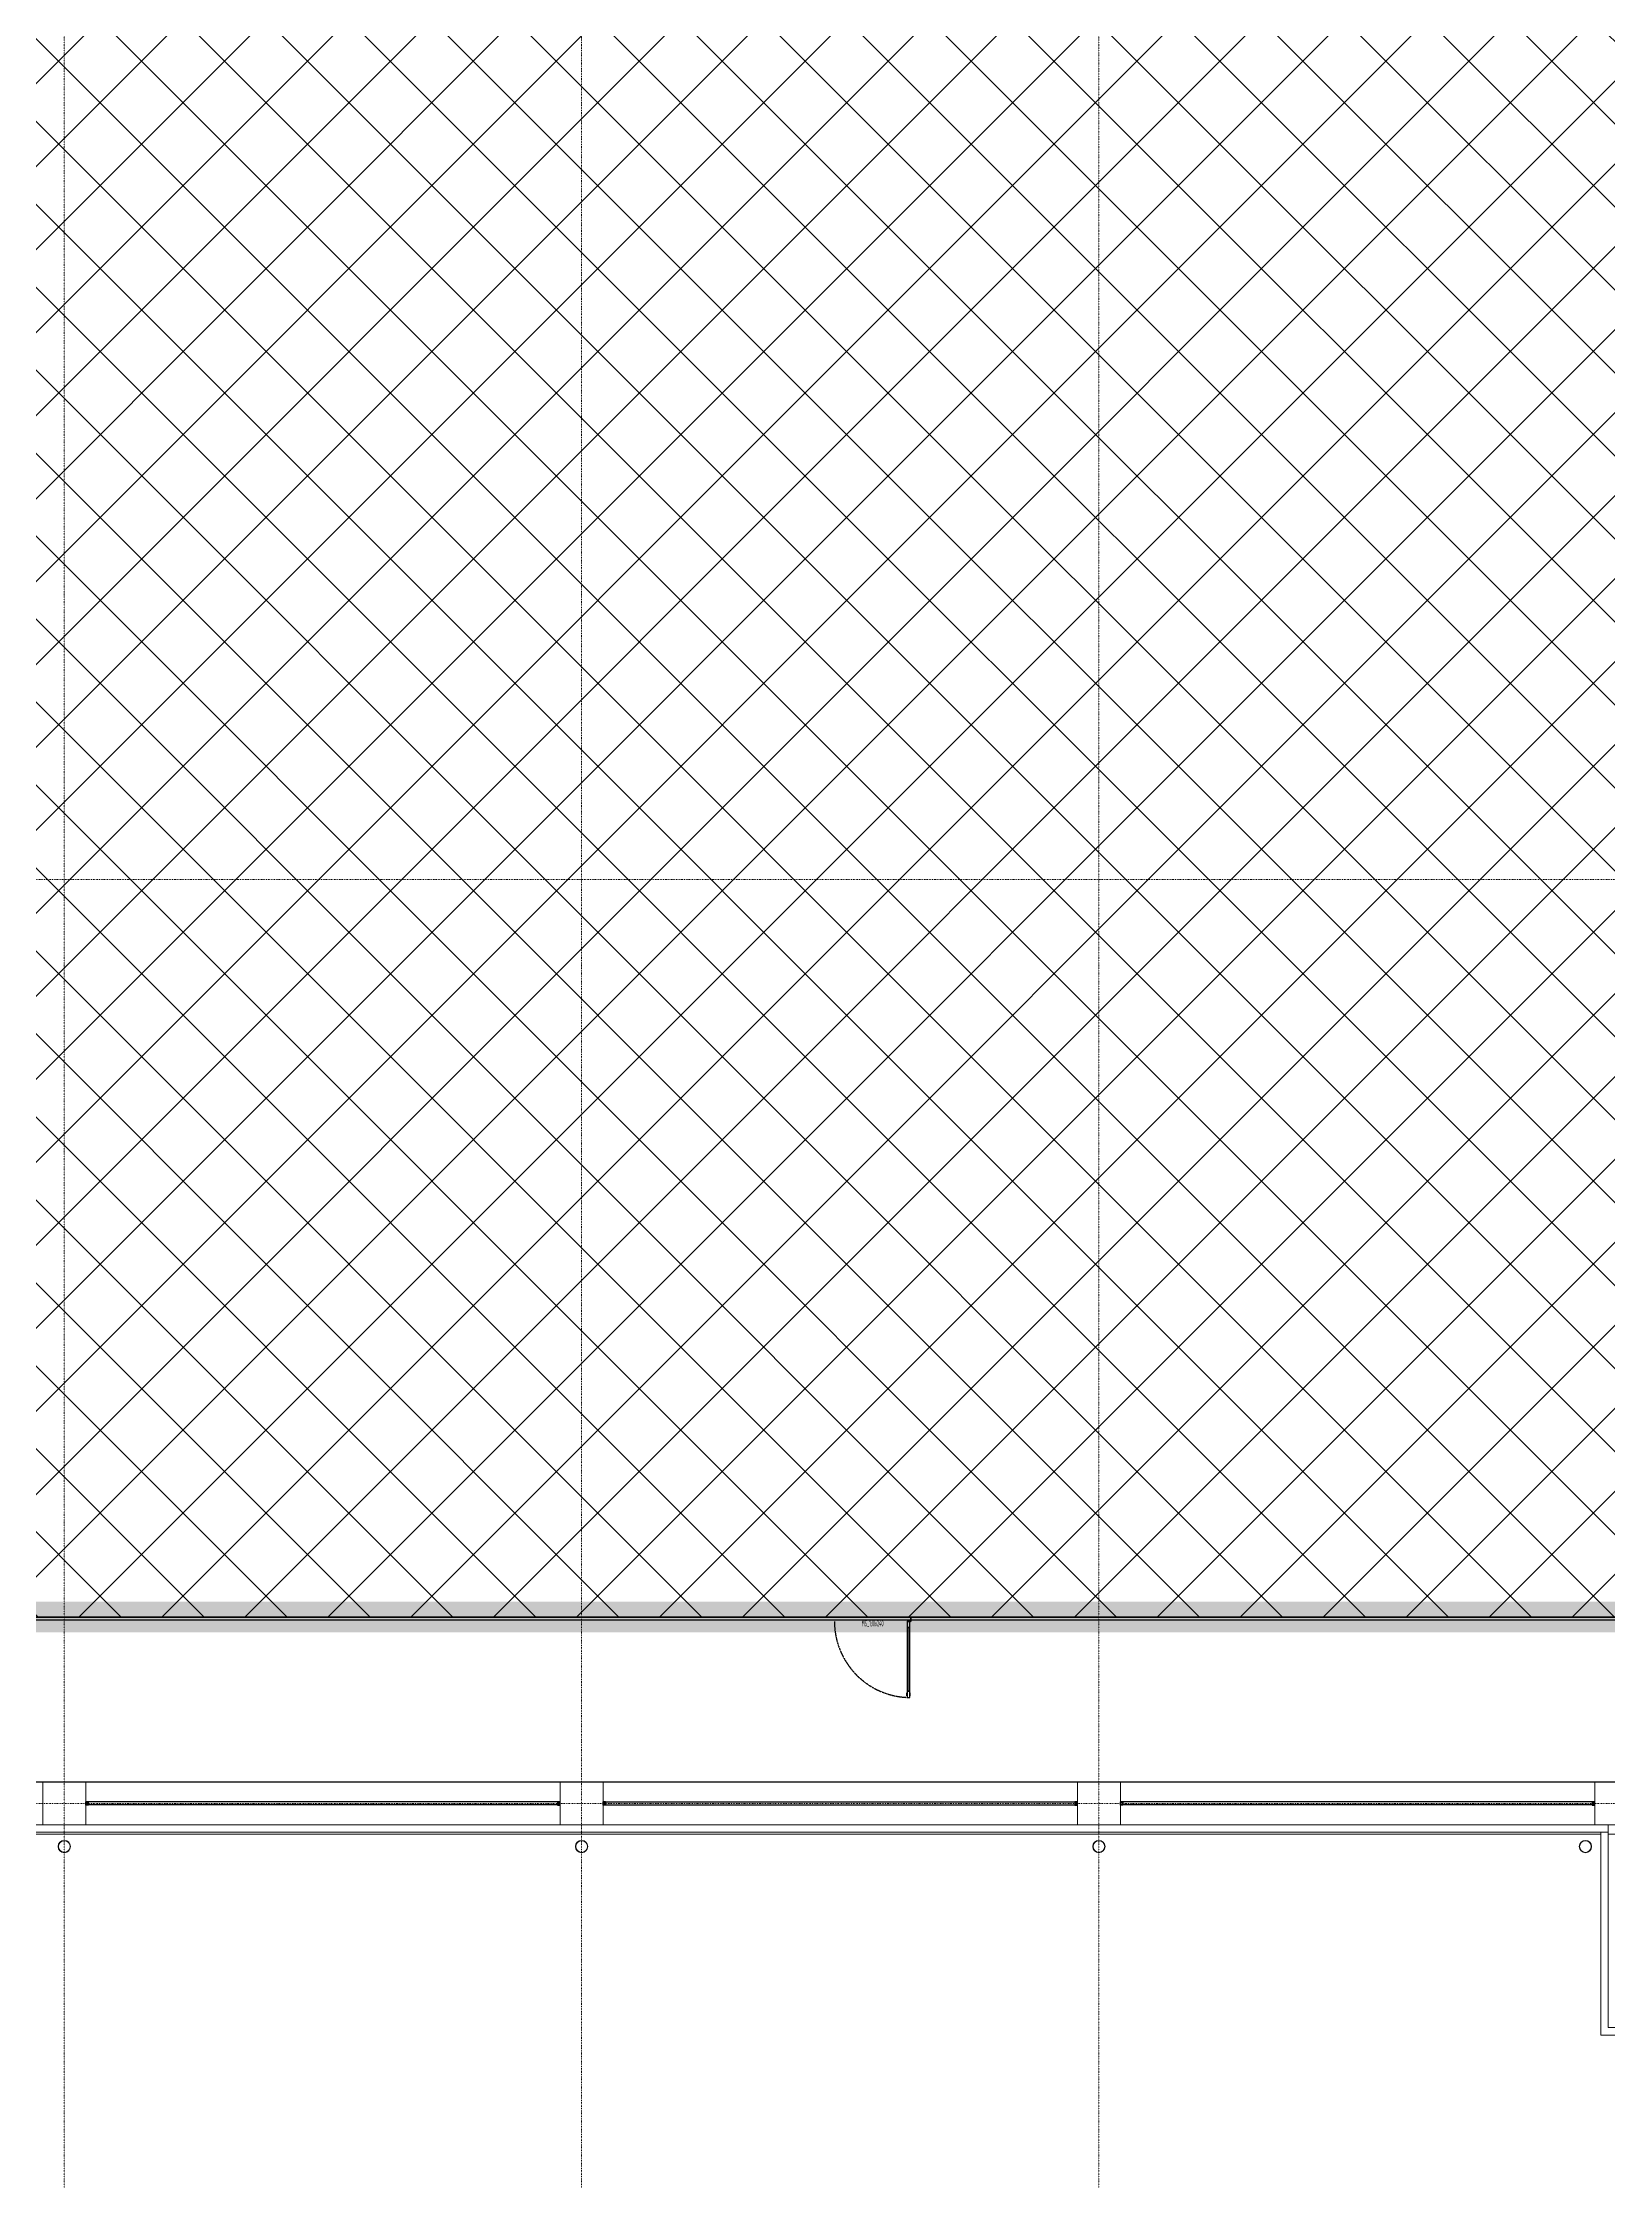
# Model space of a CAD drawing. Extents: x -32000 to 290600, y -106160 to 131250.
# Drawn here: x 42850 to 68270, y -6134 to 28585 of the extents above; entities that cross this region are included whole.
import ezdxf
from ezdxf.enums import TextEntityAlignment as Align

# ---------------------------------------------------------------- set-up
doc = ezdxf.new("R2010")
doc.units = 0
doc.header["$LTSCALE"] = 5
for name, pattern in [('DASHDOT2', [0.5, 0.25, -0.125, 0, -0.125]), ('H12PL3$0$JJP_三點線', [0.9, 0.3, -0.15, 0, -0.15, 0, -0.15, 0, -0.15]), ('XFDP30-200K$0$HIDDEN', [0.3, 0.2, -0.1])]:
    doc.linetypes.add(name, pattern=pattern)
for name, color, linetype in [('A-100T', 140, 'Continuous'), ('A-CLEANLINESS-Area', 6, 'DASHDOT2'), ('H12PL3$0$A-OBJE-MEP', 252, 'Continuous'), ('H12PL3$0$A-WALL-EX', 252, 'Continuous'), ('H12PL3$0$A-WALL-IN', 252, 'Continuous'), ('H12PL3$0$S-COL', 252, 'Continuous'), ('H12PL3$0$S-GRID', 252, 'Continuous'), ('XFDP30-200K$0$A-Door (200K)', 2, 'Continuous'), ('XFDP30-200K$0$A-Partition-Col (200K)', 1, 'Continuous'), ('XFDP30-200K$0$A-W-P1S (200K)', 2, 'Continuous'), ('XFDP30-200K$0$A-W-R1 (Rockwool) (200K)', 2, 'Continuous')]:
    doc.layers.add(name, color=color, linetype=linetype)
doc.layers.add('XFDP30-200K$0$A-Area (200K)', color=7, linetype='Continuous', plot=False)
doc.styles.add('XFDP30-200K$0$AA-TXT', font='isocp.shx', dxfattribs={"width": 0.8, "bigfont": 'china.shx'})

# ---------------------------------------------------------------- blocks, each defined once
blk = doc.blocks.new('XFDP30-200K$0$TP1-50-Partition_Col-side')
blk.add_lwpolyline([(-2.5, -4), (-2.5, -3.9), (-2.6, -3.9), (-2.5, -3), (-2.5, -0.3), (-2.4, -0.2), (-0.7, -0.2), (-0.5, -0.2), (-0.1, -0.2), (0, -0.2), (0, -0.2), (0.5, -0.2), (0.6, -0.2), (2.4, -0.2), (2.5, -0.3), (2.5, -3), (2.6, -3.9), (2.5, -3.9), (2.5, -4), (2.7, -4), (2.7, 0), (-2.7, 0), (-2.7, -4)], close=True)
for points in [[(-1.6, -2.1), (-2.3, -2.1, 0.414213), (-2.4, -2.2), (-2.4, -3.6), (-2.5, -3.6), (-2.5, -2.2, -0.414213), (-2.3, -2), (-1.6, -2), (-1.6, -2.1)], [(1.6, -2.1), (2.3, -2.1, -0.414213), (2.4, -2.2), (2.4, -3.6), (2.5, -3.6), (2.5, -2.2, 0.414213), (2.3, -2), (1.6, -2), (1.6, -2.1)]]:
    blk.add_lwpolyline(points, format="xyb")
blk.add_lwpolyline([(2.2, -3.6), (-2.2, -3.6, -0.414214), (-2.3, -3.5), (-2.3, -2.6, -0.414214), (-2.2, -2.5), (-1.3, -2.5, 0.414214), (-1.1, -2.3), (-1.1, -2.2, 0.414214), (-1.3, -2.1), (-1.9, -2.1), (-1.9, -2.1), (-1.3, -2.1, -0.414214), (-1.2, -2.2), (-1.2, -2.3, -0.414214), (-1.3, -2.4), (-2.2, -2.4, 0.414214), (-2.4, -2.6), (-2.4, -3.5, 0.414214), (-2.2, -3.6), (2.2, -3.6, 0.414214), (2.4, -3.5), (2.4, -2.6, 0.414214), (2.2, -2.4), (1.3, -2.4, -0.414214), (1.2, -2.3), (1.2, -2.2, -0.414214), (1.3, -2.1), (1.9, -2.1), (1.9, -2.1), (1.3, -2.1, 0.414214), (1.1, -2.2), (1.1, -2.3, 0.414214), (1.3, -2.5), (2.2, -2.5, -0.414214), (2.3, -2.6), (2.3, -3.5, -0.414214)], format="xyb", close=True)
blk = doc.blocks.new('XFDP30-200K$0$GAD2205')
blk.add_lwpolyline([(0, 1), (0, 1), (-18, 1, -0.414214), (-18, 2), (-18, 3, -0.414214), (-18, 3), (-14, 3, 0.414214), (-13, 4), (-13, 4, 0.414214), (-14, 4), (-18, 4, -0.414214), (-18, 5), (-18, 12, -0.414214), (-18, 12), (-18, 12, 0.414214), (-18, 12), (-18, 14, 0.72636), (-19, 14), (-19, 13, 0.158507), (-19, 13), (-19, 0, 0.414214), (-19, 0), (19, 0, 0.414214), (19, 0), (19, 13, 0.158507), (19, 13), (19, 14, 0.72636), (18, 14), (18, 12, 0.414214), (18, 12, -0.414214), (18, 12), (18, 5, -0.414214), (18, 4), (14, 4, 0.414214), (13, 4), (13, 4, 0.414214), (14, 3), (18, 3, -0.414214), (18, 3), (18, 2, -0.414214), (18, 1), (0, 1)], format="xyb", close=True)
blk = doc.blocks.new('XFDP30-200K$0$Door-S130a')
for p, q in [((8.8, 120.4), (8.8, 125.3)), ((8.8, 125.3), (9.6, 125.3)), ((9.6, 120.4), (8.8, 120.4)), ((9.6, 125.3), (9.6, 120.4))]:
    blk.add_line(p, q)
blk.add_lwpolyline([(4.8, 120.4), (4.8, 125.3), (4, 125.3), (4, 120.4)], close=True)
at = {"ltscale": 5}
for points in [[(8.8, 117.8), (8.8, 127.9), (4.8, 127.9), (4.8, 117.8)], [(5, 117.5), (5, 14.8), (5, 14.8), (5, 117.5)], [(8.6, 14.8), (8.5, 14.8), (8.5, 117.5), (8.6, 117.5)], [(8.8, 4.3), (8.8, 14.4), (4.8, 14.4), (4.8, 4.3)]]:
    blk.add_lwpolyline(points, close=True, dxfattribs=at)
blk.add_lwpolyline([(4.8, 117.9), (4.8, 116.7, 0.158507), (4.9, 116.7), (4.9, 116.5, 0.72636), (5, 116.6), (5, 116.7, 0.414214), (5, 116.7, -0.414214), (4.9, 116.8), (4.9, 117.5, -0.414214), (5, 117.5), (5.4, 117.5, 0.414214), (5.4, 117.5), (5.4, 117.6, 0.414214), (5.4, 117.6), (5, 117.6, -0.414214), (4.9, 117.6), (4.9, 117.8, -0.414214), (5, 117.8), (6.8, 117.8), (6.8, 117.8), (6.8, 117.8), (8.6, 117.8, -0.414214), (8.6, 117.8), (8.6, 117.6, -0.414214), (8.6, 117.6), (8.2, 117.6, 0.414214), (8.1, 117.6), (8.1, 117.5, 0.414214), (8.2, 117.5), (8.6, 117.5, -0.414214), (8.6, 117.5), (8.6, 116.8, -0.414214), (8.6, 116.7), (8.6, 116.7, 0.414214), (8.6, 116.7), (8.6, 116.6, 0.72636), (8.6, 116.5), (8.7, 116.7, 0.158507), (8.7, 116.7), (8.7, 117.9, 0.414214), (8.7, 117.9), (4.9, 117.9, 0.414214)], format="xyb", close=True, dxfattribs=at)
at = {"ltscale": 500}
for points in [[(3.2, -0.6), (3.2, 3.9), (3, 3.9), (3, -0.6)], [(8.5, 4.8), (4, 4.8), (4, 4.6), (8.5, 4.6)]]:
    blk.add_lwpolyline(points, close=True, dxfattribs=at)
at = {"linetype": 'XFDP30-200K$0$HIDDEN', "ltscale": 0.1}
blk.add_arc((3.4, 4.4), 123.6, 0, 86.7594, dxfattribs=at)
at = {"ltscale": 500, "extrusion": (0, 0, -1)}
blk.add_ellipse((3.4, 4.4), major_axis=(-0.495, 0.495), ratio=1, start_param=5.497787, end_param=11.780972, dxfattribs=at)
at = {"ltscale": 5, "xscale": 0.1000000000058208, "yscale": 0.1000000000058208, "zscale": 0.1000000000058208}
blk.add_blockref('XFDP30-200K$0$GAD2205', (6.8, 14.3), dxfattribs=at)
at = {"color": 9, "style": 'XFDP30-200K$0$AA-TXT', "width": 0.45}
blk.add_attdef('130X240', text='', height=10, dxfattribs=at).set_placement((65, 10), align=Align.MIDDLE_CENTER)
blk = doc.blocks.new('XFDP30-200K')
at = {"layer": 'XFDP30-200K$0$A-Area (200K)'}
blk.add_lwpolyline([(174600, 89650), (43650, 89650), (43650, 85450), (18450, 85450), (18450, 60390), (23000, 60390), (23000, 55815), (18449, 55815), (18449, 350), (127550, 350), (127550, -2100), (150850, -2100), (150850, 350), (174600, 350)], close=True, dxfattribs=at)
at = {"layer": 'XFDP30-200K$0$A-W-P1S (200K)'}
for p, q in [((167375, 2975, 0), (18575, 2975)), ((167375, 3025, 0), (18625, 3025))]:
    blk.add_line(p, q, dxfattribs=at)
at = {"layer": 'XFDP30-200K$0$A-W-R1 (Rockwool) (200K)'}
for p, q in [((51250, 25, 0), (43550, 25, 0)), ((51950, 25, 0), (59650, 25, 0)), ((68050, 25, 0), (60350, 25, 0)), ((51250, -25, 0), (43550, -25, 0)), ((51950, -25, 0), (59650, -25, 0)), ((68050, -25, 0), (60350, -25, 0))]:
    blk.add_line(p, q, dxfattribs=at)
at = {"layer": 'XFDP30-200K$0$A-Door (200K)'}
ref = blk.add_blockref('XFDP30-200K$0$Door-S130a', (56975, 3000, 0), dxfattribs=dict(at, xscale=10, yscale=10, zscale=10, rotation=180))
ref.add_attrib('130X240', 'MS_130x240', dxfattribs={"layer": '0', "color": 9, "height": 100, "style": 'XFDP30-200K$0$AA-TXT', "width": 0.45}).set_placement((56325, 2925, 0), align=Align.MIDDLE_CENTER)
at = {"layer": 'XFDP30-200K$0$A-Partition-Col (200K)', "yscale": 10, "zscale": 10}
for p, xscale, rotation in [((43550, 0, 0), -10, 90), ((51250, 0, 0), 10, 270), ((51950, 0, 0), -10, 90), ((59650, 0, 0), 10, 270), ((60350, 0, 0), -10, 90), ((68050, 0, 0), 10, 270)]:
    blk.add_blockref('XFDP30-200K$0$TP1-50-Partition_Col-side', p, dxfattribs=dict(at, xscale=xscale, rotation=rotation))
blk = doc.blocks.new('H12PL3')
at = {"layer": 'H12PL3$0$A-OBJE-MEP', "lineweight": 0, "flags": 128}
for points in [[(43295, -700, 1), (43105, -700, 1)], [(51695, -700, 1), (51505, -700, 1)], [(60095, -700, 1), (59905, -700, 1)], [(67995, -700, 1), (67805, -700, 1)]]:
    blk.add_lwpolyline(points, format="xyb", close=True, dxfattribs=at)
at = {"layer": 'H12PL3$0$A-OBJE-MEP', "lineweight": 0}
for centre in [(43200, -700), (51600, -700), (60000, -700), (67900, -700)]:
    blk.add_circle(centre, 100, dxfattribs=at)
at = {"layer": 'H12PL3$0$A-WALL-EX', "lineweight": 0}
for p, q in [((68150, -465), (18000, -465)), ((68270, -350), (68150, -350)), ((68270, -350), (68150, -350)), ((68150, -465), (68270, -465)), ((68150, -465), (68270, -465)), ((68270, -465), (68270, -350))]:
    blk.add_line(p, q, dxfattribs=at)
at = {"layer": 'H12PL3$0$A-WALL-EX', "lineweight": 0, "flags": 128}
for points in [[(68150, -350), (18000, -350)], [(18000, -500), (68150, -500)], [(18000, -500), (68150, -500)], [(18000, -500), (68150, -500)], [(18000, -500), (68150, -500)], [(18000, -500), (68150, -500)], [(18000, -500), (68150, -500)], [(68150, -350), (68270, -350)], [(68150, -500), (68150, -465)], [(68150, -465), (68150, -3640)], [(68270, -3640), (68270, -350)], [(68150, -3760), (68150, -3640)], [(68150, -3760), (77050, -3760)], [(76930, -3640), (68270, -3640)]]:
    blk.add_lwpolyline(points, dxfattribs=at)
at = {"layer": 'H12PL3$0$A-WALL-IN', "lineweight": 0, "flags": 128}
for points in [[(68270, -350), (68270, -500)], [(68270, -500), (74950, -500)]]:
    blk.add_lwpolyline(points, dxfattribs=at)
at = {"layer": 'H12PL3$0$S-COL', "lineweight": 0, "flags": 128}
for points in [[(43550, -350), (43550, 350), (42850, 350), (42850, -350)], [(51950, -350), (51950, 350), (51250, 350), (51250, -350)], [(60350, -350), (60350, 350), (59650, 350), (59650, -350)], [(68270, -350), (68750, -350), (68750, 350), (68050, 350), (68050, -350)]]:
    blk.add_lwpolyline(points, dxfattribs=at)
at = {"layer": 'H12PL3$0$S-GRID', "linetype": 'H12PL3$0$JJP_三點線', "lineweight": 0}
for p, q in [((43200, 128250), (43200, -28000)), ((51600, 128250), (51600, -28000)), ((60000, 128250), (60000, -28000)), ((-29000, 15000), (289600, 15000)), ((-29000, 0), (289600, 0))]:
    blk.add_line(p, q, dxfattribs=at)
blk.add_blockref('XFDP30-200K', (0, 0))

msp = doc.modelspace()

# ---------------------------------------------------------------- hatches: boundary and pattern name
at = {"layer": 'A-100T'}
h = msp.add_hatch(dxfattribs=at)
h.set_pattern_fill('ANSI37', color=256, scale=300, style=0)
h.paths.add_polyline_path([(175775, 86975), (43825, 86975), (43825, 85350), (18625, 85350), (18625, 60490), (23100, 60490), (23100, 55715), (18625, 55715), (18625, 3025), (167375, 3025), (167375, 11425), (175775, 11425)])
h.paths.add_polyline_path([(127650, 74550), (126750, 74550), (126750, 75450), (127650, 75450)], flags=16)
h.paths.add_polyline_path([(151650, 74550), (150750, 74550), (150750, 75450), (151650, 75450)], flags=16)
h.paths.add_polyline_path([(127650, 59550), (126750, 59550), (126750, 60450), (127650, 60450)], flags=16)
h.paths.add_polyline_path([(151650, 59550), (150750, 59550), (150750, 60450), (151650, 60450)], flags=16)
h.paths.add_polyline_path([(155010, 59550), (160054, 59550), (160054, 60450), (155010, 60450)], flags=16)
h.paths.add_polyline_path([(118350, 59550), (123394, 59550), (123394, 60450), (118350, 60450)], flags=16)
h.paths.add_polyline_path([(101550, 59550), (106594, 59550), (106594, 60450), (101550, 60450)], flags=16)
h.paths.add_polyline_path([(84750, 59550), (89794, 59550), (89794, 60450), (84750, 60450)], flags=16)
h.paths.add_polyline_path([(67950, 59550), (72994, 59550), (72994, 60450), (67950, 60450)], flags=16)
h.paths.add_polyline_path([(51150, 59550), (56194, 59550), (56194, 60450), (51150, 60450)], flags=16)
h.paths.add_polyline_path([(34350, 59550), (39394, 59550), (39394, 60450), (34350, 60450)], flags=16)
h.paths.add_polyline_path([(127650, 44550), (126750, 44550), (126750, 45450), (127650, 45450)], flags=16)
h.paths.add_polyline_path([(151650, 44550), (150750, 44550), (150750, 45450), (151650, 45450)], flags=16)
h.paths.add_polyline_path([(117875, 45075), (110175, 45075), (110175, 48535), (117875, 48535)], flags=16)
h.paths.add_polyline_path([(167075, 45075), (159375, 45075), (159375, 48535), (167075, 48535)], flags=16)
h.paths.add_polyline_path([(122610, 29550), (127654, 29550), (127654, 30450), (122610, 30450)], flags=16)
h.paths.add_polyline_path([(155010, 29550), (160054, 29550), (160054, 30450), (155010, 30450)], flags=16)
h.paths.add_polyline_path([(101550, 29550), (106594, 29550), (106594, 30450), (101550, 30450)], flags=16)
h.paths.add_polyline_path([(84750, 29550), (89794, 29550), (89794, 30450), (84750, 30450)], flags=16)
h.paths.add_polyline_path([(67950, 29550), (72994, 29550), (72994, 30450), (67950, 30450)], flags=16)
h.paths.add_polyline_path([(51150, 29550), (56194, 29550), (56194, 30450), (51150, 30450)], flags=16)
h.paths.add_polyline_path([(34350, 29550), (39394, 29550), (39394, 30450), (34350, 30450)], flags=16)
h.paths.add_polyline_path([(119250, 29550), (118350, 29550), (118350, 30450), (119250, 30450)], flags=16)
h.paths.add_polyline_path([(151650, 29550), (150750, 29550), (150750, 30450), (151650, 30450)], flags=16)
h.paths.add_polyline_path([(127650, 14550), (126750, 14550), (126750, 15450), (127650, 15450)], flags=16)
h.paths.add_polyline_path([(151650, 14550), (150750, 14550), (150750, 15450), (151650, 15450)], flags=16)

# ---------------------------------------------------------------- linework, layer by layer
msp.add_lwpolyline([(175775, 86975), (43825, 86975), (43825, 85350), (18625, 85350), (18625, 60490), (23100, 60490), (23100, 55715), (18625, 55715), (18625, 3025), (167375, 3025), (167375, 11425), (175775, 11425)], close=True, dxfattribs=at)
at = {"layer": 'A-CLEANLINESS-Area', "const_width": 500}
msp.add_lwpolyline([(175775, 86975), (43825, 86975), (43825, 85350), (18625, 85350), (18625, 60490), (23100, 60490), (23100, 55715), (18625, 55715), (18625, 3025), (167375, 3025), (167375, 11425), (175775, 11425)], close=True, dxfattribs=at)

# ---------------------------------------------------------------- block references
msp.add_blockref('H12PL3', (0, 0))

doc.saveas('drawing.dxf')
